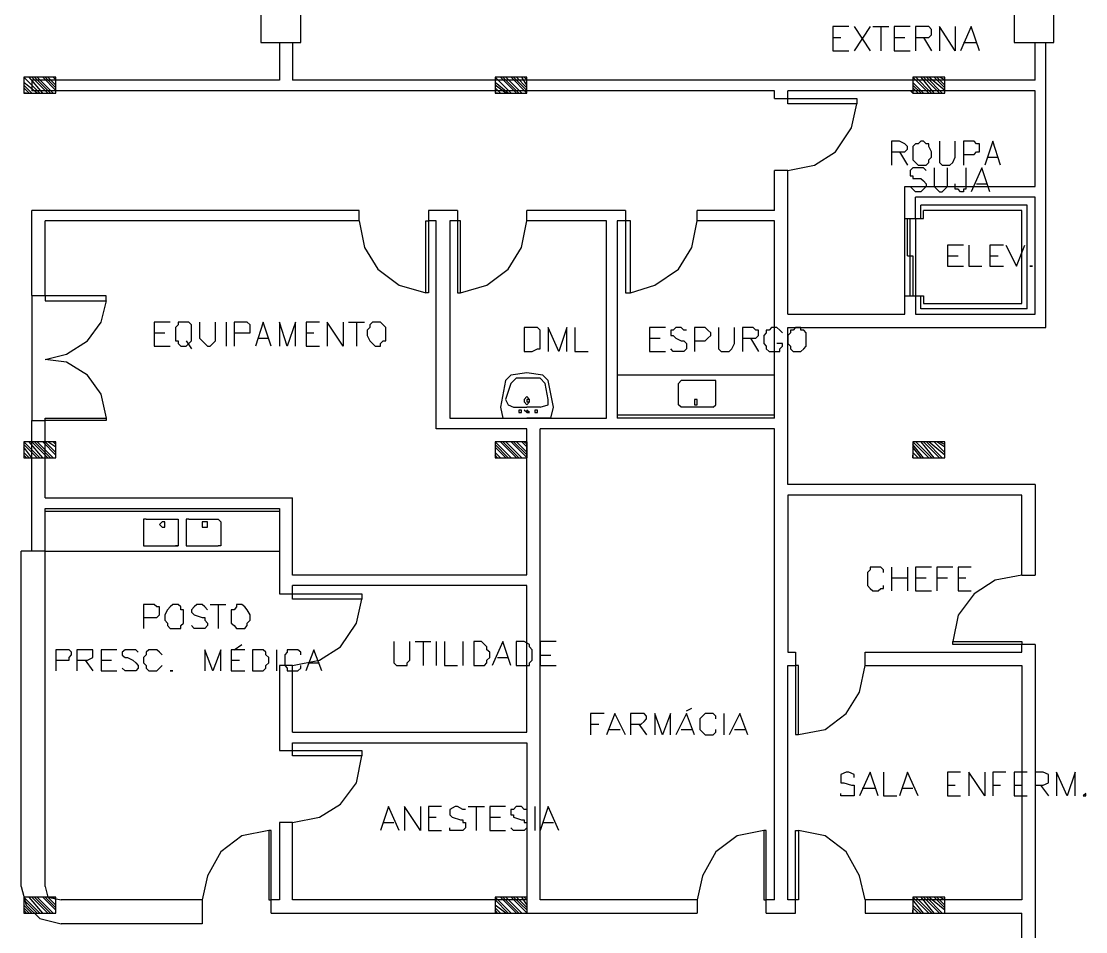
# Model space of a CAD drawing. Header units: millimetres. Extents: x -369 to -70, y -1414 to -1185.
# Drawn here: x -237.52 to -223.99, y -1296.59 to -1285.01 of the extents above; entities that cross this region are included whole.
import ezdxf

# ---------------------------------------------------------------- set-up
doc = ezdxf.new("R2010")
doc.units = ezdxf.units.MM
doc.header["$MEASUREMENT"] = 0
for name, color, linetype in [('10', 10, 'Continuous'), ('12', 12, 'Continuous'), ('2', 2, 'Continuous'), ('4', 4, 'Continuous'), ('50', 50, 'Continuous'), ('6', 6, 'Continuous'), ('8', 8, 'Continuous')]:
    doc.layers.add(name, color=color, linetype=linetype)

msp = doc.modelspace()

# ---------------------------------------------------------------- linework, layer by layer
at = {"layer": '10'}
for points in [[(-234.239, -1285.284), (-234.239, -1285.76)], [(-234.071, -1285.284), (-234.071, -1285.76)], [(-224.632, -1285.76), (-224.632, -1285.284)], [(-224.496, -1288.905), (-224.496, -1285.284)], [(-237.388, -1285.76), (-237.388, -1285.896)], [(-234.239, -1285.76), (-237.388, -1285.76)], [(-224.632, -1285.76), (-234.071, -1285.76)], [(-227.945, -1285.896), (-237.388, -1285.896)], [(-227.945, -1285.996), (-227.945, -1285.896)], [(-224.632, -1285.896), (-227.777, -1285.896)], [(-227.777, -1285.996), (-227.777, -1285.896)], [(-226.286, -1287.111), (-224.632, -1287.111), (-224.632, -1287.111), (-224.632, -1285.896)], [(-227.945, -1285.996), (-227.777, -1285.996)], [(-227.945, -1287.419), (-227.945, -1286.911)], [(-227.777, -1286.911), (-227.945, -1286.911)], [(-227.777, -1288.737), (-227.777, -1286.911)], [(-226.286, -1287.518), (-226.286, -1287.111)], [(-224.632, -1287.247), (-226.154, -1287.247)], [(-226.154, -1287.518), (-226.154, -1287.247)], [(-224.632, -1288.737), (-224.632, -1287.247)], [(-226.086, -1287.518), (-226.086, -1287.351)], [(-224.732, -1287.351), (-226.086, -1287.351)], [(-224.732, -1288.669), (-224.732, -1287.351)], [(-233.224, -1287.419), (-237.388, -1287.419)], [(-237.388, -1288.498), (-237.388, -1287.419)], [(-233.224, -1287.55), (-233.224, -1287.419)], [(-232.345, -1287.419), (-232.345, -1287.55)], [(-232.245, -1287.419), (-232.345, -1287.419)], [(-231.973, -1287.419), (-232.245, -1287.419)], [(-231.973, -1287.419), (-231.973, -1287.55)], [(-231.094, -1287.55), (-231.094, -1287.419)], [(-229.839, -1287.419), (-231.094, -1287.419)], [(-229.839, -1287.419), (-229.839, -1287.55)], [(-228.928, -1287.55), (-228.928, -1287.419)], [(-227.945, -1287.419), (-228.928, -1287.419)], [(-226.286, -1287.518), (-226.154, -1287.518)], [(-226.154, -1287.518), (-226.05, -1287.518)], [(-226.05, -1287.518), (-226.05, -1287.419)], [(-224.8, -1287.419), (-226.05, -1287.419)], [(-224.8, -1288.601), (-224.8, -1287.419)], [(-233.224, -1287.55), (-237.216, -1287.55)], [(-237.216, -1288.502), (-237.216, -1287.55)], [(-232.245, -1287.55), (-232.345, -1287.55)], [(-232.245, -1290.192), (-232.245, -1287.55)], [(-232.073, -1287.55), (-232.073, -1290.056)], [(-231.973, -1287.55), (-232.073, -1287.55)], [(-230.079, -1287.55), (-231.094, -1287.55)], [(-230.079, -1290.056), (-230.079, -1287.55)], [(-229.943, -1287.55), (-229.943, -1290.056)], [(-229.839, -1287.55), (-229.943, -1287.55)], [(-227.945, -1287.55), (-228.928, -1287.55)], [(-227.945, -1290.056), (-227.945, -1287.55)], [(-237.216, -1288.502), (-237.388, -1288.502)], [(-226.286, -1288.737), (-226.286, -1288.502)], [(-226.286, -1288.502), (-226.154, -1288.502), (-226.05, -1288.502), (-226.05, -1288.502), (-226.05, -1288.601), (-226.05, -1288.601), (-224.8, -1288.601)], [(-226.154, -1288.502), (-226.154, -1288.737), (-226.154, -1288.737), (-224.632, -1288.737)], [(-224.732, -1288.669), (-226.086, -1288.669), (-226.086, -1288.669), (-226.086, -1288.502)], [(-227.777, -1288.737), (-226.286, -1288.737)], [(-227.777, -1290.903), (-227.777, -1288.905)], [(-227.777, -1288.905), (-224.496, -1288.905)], [(-237.388, -1291.747), (-237.388, -1290.088)], [(-237.388, -1290.088), (-237.216, -1290.088)], [(-237.216, -1291.071), (-237.216, -1290.088)], [(-232.073, -1290.056), (-230.079, -1290.056)], [(-227.945, -1290.056), (-229.943, -1290.056)], [(-231.094, -1292.05), (-231.094, -1290.192), (-231.094, -1290.192), (-232.245, -1290.192)], [(-227.945, -1296.179), (-227.945, -1290.192), (-227.945, -1290.192), (-230.922, -1290.192)], [(-230.922, -1296.179), (-230.922, -1290.192)], [(-224.632, -1290.903), (-227.777, -1290.903)], [(-224.632, -1290.903), (-224.632, -1292.054)], [(-224.8, -1291.035), (-227.777, -1291.035)], [(-227.777, -1291.035), (-227.777, -1293.033)], [(-224.8, -1292.054), (-224.8, -1291.035)], [(-237.216, -1291.071), (-234.071, -1291.071)], [(-231.094, -1292.054), (-234.071, -1292.054), (-234.071, -1292.054), (-234.071, -1291.071)], [(-237.216, -1291.747), (-237.216, -1291.207)], [(-237.216, -1291.207), (-234.239, -1291.207), (-234.239, -1291.207), (-234.239, -1292.29)], [(-224.8, -1292.054), (-224.632, -1292.054)], [(-234.071, -1292.29), (-234.071, -1292.186)], [(-231.094, -1294.049), (-231.094, -1292.186), (-234.071, -1292.186)], [(-234.239, -1292.29), (-234.071, -1292.29)], [(-224.632, -1292.934), (-224.8, -1292.934)], [(-224.8, -1293.033), (-224.8, -1292.934)], [(-224.632, -1292.934), (-224.632, -1296.35)], [(-227.777, -1293.033), (-227.677, -1293.033)], [(-227.677, -1293.033), (-227.677, -1293.201)], [(-226.794, -1293.033), (-224.8, -1293.033)], [(-226.794, -1293.201), (-226.794, -1293.033)], [(-234.071, -1293.201), (-234.239, -1293.201)], [(-234.239, -1293.201), (-234.239, -1294.284)], [(-234.071, -1294.049), (-234.071, -1293.201)], [(-227.777, -1296.179), (-227.777, -1293.201), (-227.777, -1293.201), (-227.677, -1293.201)], [(-226.794, -1293.201), (-224.8, -1293.201)], [(-224.8, -1293.201), (-224.8, -1296.179)], [(-234.071, -1294.049), (-231.094, -1294.049)], [(-234.239, -1294.284), (-234.071, -1294.284)], [(-234.071, -1294.284), (-234.071, -1294.184)], [(-234.071, -1294.184), (-231.094, -1294.184)], [(-231.094, -1294.184), (-231.094, -1296.179), (-231.094, -1296.179), (-234.071, -1296.179), (-234.071, -1296.179), (-234.071, -1295.199)], [(-234.071, -1295.199), (-234.239, -1295.199)], [(-234.239, -1295.199), (-234.239, -1296.179)], [(-234.343, -1296.35), (-234.343, -1296.179)], [(-234.239, -1296.179), (-234.343, -1296.179)], [(-228.928, -1296.179), (-230.922, -1296.179)], [(-228.928, -1296.179), (-228.928, -1296.35)], [(-228.049, -1296.35), (-228.049, -1296.179)], [(-227.945, -1296.179), (-228.049, -1296.179)], [(-227.677, -1296.179), (-227.777, -1296.179)], [(-227.677, -1296.35), (-227.677, -1296.179)], [(-224.8, -1296.179), (-226.794, -1296.179)], [(-226.794, -1296.179), (-226.794, -1296.35)], [(-234.343, -1296.35), (-228.928, -1296.35)], [(-228.049, -1296.35), (-227.677, -1296.35)], [(-226.794, -1296.35), (-224.8, -1296.35)], [(-224.632, -1296.35), (-224.632, -1297.062), (-224.632, -1297.062), (-224.8, -1297.062), (-224.8, -1296.35)]]:
    msp.add_lwpolyline(points, dxfattribs=at)
at = {"layer": '12'}
for points in [[(-237.284, -1285.928), (-237.488, -1285.724)], [(-237.08, -1285.928), (-237.08, -1285.724), (-237.488, -1285.724), (-237.488, -1285.928), (-237.08, -1285.928)], [(-237.248, -1285.928), (-237.42, -1285.724)], [(-237.184, -1285.928), (-237.384, -1285.724)], [(-237.148, -1285.928), (-237.352, -1285.724)], [(-237.116, -1285.928), (-237.316, -1285.724)], [(-237.08, -1285.892), (-237.248, -1285.724)], [(-237.08, -1285.86), (-237.216, -1285.724)], [(-237.08, -1285.824), (-237.184, -1285.724)], [(-237.08, -1285.756), (-237.116, -1285.724)], [(-231.294, -1285.928), (-231.497, -1285.724)], [(-231.094, -1285.928), (-231.094, -1285.724), (-231.497, -1285.724), (-231.497, -1285.928), (-231.094, -1285.928)], [(-231.226, -1285.928), (-231.43, -1285.724)], [(-231.194, -1285.928), (-231.398, -1285.724)], [(-231.158, -1285.928), (-231.362, -1285.724)], [(-231.094, -1285.928), (-231.294, -1285.724)], [(-231.094, -1285.892), (-231.262, -1285.724)], [(-231.094, -1285.86), (-231.226, -1285.724)], [(-231.094, -1285.824), (-231.158, -1285.724)], [(-231.094, -1285.756), (-231.126, -1285.724)], [(-225.982, -1285.928), (-226.186, -1285.724)], [(-225.779, -1285.928), (-225.779, -1285.724), (-226.186, -1285.724), (-226.186, -1285.928), (-225.779, -1285.928)], [(-225.95, -1285.928), (-226.15, -1285.724)], [(-225.915, -1285.928), (-226.082, -1285.724)], [(-225.847, -1285.928), (-226.05, -1285.724)], [(-225.815, -1285.928), (-226.014, -1285.724)], [(-225.779, -1285.892), (-225.982, -1285.724)], [(-225.779, -1285.86), (-225.915, -1285.724)], [(-225.779, -1285.824), (-225.883, -1285.724)], [(-225.779, -1285.756), (-225.847, -1285.724)], [(-237.316, -1285.928), (-237.488, -1285.792)], [(-237.384, -1285.928), (-237.488, -1285.824)], [(-237.42, -1285.928), (-237.488, -1285.86)], [(-231.33, -1285.928), (-231.497, -1285.792)], [(-231.362, -1285.928), (-231.497, -1285.824)], [(-231.43, -1285.928), (-231.497, -1285.86)], [(-226.186, -1285.928), (-226.218, -1285.892)], [(-226.05, -1285.928), (-226.186, -1285.792)], [(-226.082, -1285.928), (-226.186, -1285.824)], [(-226.118, -1285.928), (-226.186, -1285.86)], [(-237.452, -1285.928), (-237.488, -1285.928)], [(-231.465, -1285.928), (-231.497, -1285.928)], [(-237.284, -1290.564), (-237.488, -1290.36)], [(-237.08, -1290.564), (-237.08, -1290.36), (-237.488, -1290.36), (-237.488, -1290.564), (-237.08, -1290.564)], [(-237.248, -1290.564), (-237.42, -1290.36)], [(-237.184, -1290.564), (-237.384, -1290.36)], [(-237.148, -1290.564), (-237.352, -1290.36)], [(-237.116, -1290.564), (-237.316, -1290.36)], [(-237.08, -1290.528), (-237.248, -1290.36)], [(-237.08, -1290.496), (-237.216, -1290.36)], [(-237.08, -1290.428), (-237.184, -1290.36)], [(-237.08, -1290.392), (-237.116, -1290.36)], [(-231.294, -1290.564), (-231.497, -1290.36)], [(-231.09, -1290.564), (-231.09, -1290.36), (-231.497, -1290.36), (-231.497, -1290.564), (-231.09, -1290.564)], [(-231.226, -1290.564), (-231.43, -1290.36)], [(-231.194, -1290.564), (-231.398, -1290.36)], [(-231.158, -1290.564), (-231.362, -1290.36)], [(-231.09, -1290.564), (-231.294, -1290.36)], [(-231.09, -1290.528), (-231.262, -1290.36)], [(-231.09, -1290.496), (-231.226, -1290.36)], [(-231.09, -1290.428), (-231.158, -1290.36)], [(-231.09, -1290.392), (-231.126, -1290.36)], [(-225.982, -1290.564), (-226.186, -1290.36)], [(-225.779, -1290.564), (-225.779, -1290.36), (-226.186, -1290.36), (-226.186, -1290.564), (-225.779, -1290.564)], [(-225.946, -1290.564), (-226.15, -1290.36)], [(-225.915, -1290.564), (-226.082, -1290.36)], [(-225.847, -1290.564), (-226.05, -1290.36)], [(-225.815, -1290.564), (-226.014, -1290.36)], [(-225.779, -1290.528), (-225.982, -1290.36)], [(-225.779, -1290.496), (-225.915, -1290.36)], [(-225.779, -1290.428), (-225.883, -1290.36)], [(-225.779, -1290.392), (-225.847, -1290.36)], [(-237.316, -1290.564), (-237.488, -1290.392)], [(-237.384, -1290.564), (-237.488, -1290.428)], [(-237.42, -1290.564), (-237.488, -1290.496)], [(-231.33, -1290.564), (-231.497, -1290.392)], [(-231.362, -1290.564), (-231.497, -1290.428)], [(-231.43, -1290.564), (-231.497, -1290.496)], [(-226.05, -1290.564), (-226.186, -1290.392)], [(-226.082, -1290.564), (-226.186, -1290.428)], [(-226.118, -1290.564), (-226.186, -1290.496)], [(-237.452, -1290.564), (-237.488, -1290.528)], [(-231.465, -1290.564), (-231.497, -1290.528)], [(-226.186, -1290.564), (-226.186, -1290.528)], [(-237.284, -1296.35), (-237.488, -1296.147)], [(-237.08, -1296.35), (-237.08, -1296.147), (-237.488, -1296.147), (-237.488, -1296.35), (-237.08, -1296.35)], [(-237.316, -1296.35), (-237.488, -1296.179)], [(-237.248, -1296.35), (-237.42, -1296.147)], [(-237.184, -1296.35), (-237.384, -1296.147)], [(-237.148, -1296.35), (-237.352, -1296.147)], [(-237.116, -1296.35), (-237.316, -1296.147)], [(-237.08, -1296.314), (-237.248, -1296.147)], [(-237.08, -1296.282), (-237.216, -1296.147)], [(-237.08, -1296.247), (-237.184, -1296.147)], [(-237.08, -1296.179), (-237.116, -1296.147)], [(-231.294, -1296.35), (-231.497, -1296.147)], [(-231.09, -1296.35), (-231.09, -1296.147), (-231.497, -1296.147), (-231.497, -1296.35), (-231.09, -1296.35)], [(-231.33, -1296.35), (-231.497, -1296.179)], [(-231.226, -1296.35), (-231.43, -1296.147)], [(-231.194, -1296.35), (-231.398, -1296.147)], [(-231.158, -1296.35), (-231.362, -1296.147)], [(-231.09, -1296.35), (-231.294, -1296.147)], [(-231.09, -1296.314), (-231.262, -1296.147)], [(-231.09, -1296.282), (-231.226, -1296.147)], [(-231.09, -1296.247), (-231.158, -1296.147)], [(-231.09, -1296.179), (-231.126, -1296.147)], [(-225.982, -1296.35), (-226.186, -1296.147)], [(-225.779, -1296.35), (-225.779, -1296.147), (-226.186, -1296.147), (-226.186, -1296.35), (-225.779, -1296.35)], [(-226.05, -1296.35), (-226.186, -1296.179)], [(-225.946, -1296.35), (-226.15, -1296.147)], [(-225.915, -1296.35), (-226.082, -1296.147)], [(-225.847, -1296.35), (-226.05, -1296.147)], [(-225.815, -1296.35), (-226.014, -1296.147)], [(-225.779, -1296.314), (-225.982, -1296.147)], [(-225.779, -1296.282), (-225.915, -1296.147)], [(-225.779, -1296.247), (-225.883, -1296.147)], [(-225.779, -1296.179), (-225.847, -1296.147)], [(-237.384, -1296.35), (-237.488, -1296.247)], [(-237.42, -1296.35), (-237.488, -1296.282)], [(-237.452, -1296.35), (-237.488, -1296.314)], [(-231.362, -1296.35), (-231.497, -1296.247)], [(-231.43, -1296.35), (-231.497, -1296.282)], [(-231.465, -1296.35), (-231.497, -1296.314)], [(-226.082, -1296.35), (-226.186, -1296.247)], [(-226.118, -1296.35), (-226.186, -1296.282)], [(-226.186, -1296.35), (-226.186, -1296.314)]]:
    msp.add_lwpolyline(points, dxfattribs=at)
at = {"layer": '2'}
for points in [[(-227.777, -1286.911), (-227.437, -1286.843), (-227.169, -1286.671), (-226.966, -1286.367), (-226.898, -1286.064)], [(-233.224, -1287.55), (-233.156, -1287.89), (-232.988, -1288.162), (-232.716, -1288.366), (-232.377, -1288.466)], [(-231.937, -1288.466), (-231.601, -1288.366), (-231.33, -1288.162), (-231.162, -1287.89), (-231.094, -1287.55)], [(-229.775, -1288.466), (-229.467, -1288.366), (-229.164, -1288.162), (-228.996, -1287.89), (-228.928, -1287.55)], [(-237.388, -1288.498), (-237.388, -1290.088)], [(-236.437, -1290.056), (-236.505, -1289.752), (-236.677, -1289.513), (-236.944, -1289.345), (-237.216, -1289.313), (-237.216, -1289.313), (-236.944, -1289.245), (-236.677, -1289.073), (-236.505, -1288.837), (-236.437, -1288.565)], [(-224.8, -1292.054), (-225.139, -1292.118), (-225.407, -1292.29), (-225.611, -1292.562), (-225.679, -1292.898)], [(-234.071, -1293.201), (-233.731, -1293.133), (-233.46, -1292.965), (-233.26, -1292.662), (-233.192, -1292.358)], [(-227.641, -1294.08), (-227.301, -1294.017), (-227.034, -1293.813), (-226.862, -1293.541), (-226.794, -1293.201)], [(-234.071, -1295.199), (-233.731, -1295.132), (-233.46, -1294.964), (-233.26, -1294.692), (-233.192, -1294.352)], [(-234.375, -1295.299), (-234.715, -1295.367), (-234.982, -1295.571), (-235.154, -1295.875), (-235.222, -1296.179)], [(-228.081, -1295.299), (-228.42, -1295.367), (-228.692, -1295.571), (-228.86, -1295.875), (-228.928, -1296.179)], [(-226.794, -1296.179), (-226.862, -1295.875), (-227.034, -1295.571), (-227.301, -1295.367), (-227.641, -1295.299)]]:
    msp.add_lwpolyline(points, dxfattribs=at)
at = {"layer": '4'}
for points in [[(-230.822, -1289.581), (-230.89, -1289.513), (-230.89, -1289.513), (-231.094, -1289.481), (-231.298, -1289.513), (-231.298, -1289.513), (-231.366, -1289.581)], [(-231.094, -1289.549), (-231.23, -1289.549), (-231.23, -1289.549), (-231.298, -1289.617), (-231.366, -1289.82)], [(-230.822, -1289.82), (-230.858, -1289.617), (-230.858, -1289.617), (-230.922, -1289.549), (-231.094, -1289.549)], [(-227.945, -1289.513), (-229.943, -1289.513)], [(-231.366, -1289.581), (-231.43, -1289.92)], [(-230.754, -1289.92), (-230.822, -1289.581)], [(-229.132, -1289.92), (-229.164, -1289.888), (-229.164, -1289.888), (-229.164, -1289.617), (-229.164, -1289.617), (-229.132, -1289.581), (-229.132, -1289.581)], [(-228.724, -1289.581), (-229.132, -1289.581)], [(-228.692, -1289.581), (-228.724, -1289.581)], [(-228.692, -1289.888), (-228.692, -1289.581)], [(-231.366, -1289.82), (-231.33, -1289.888), (-231.262, -1289.92)], [(-231.058, -1289.82), (-231.058, -1289.82), (-231.094, -1289.784), (-231.126, -1289.82), (-231.126, -1289.852), (-231.094, -1289.888), (-231.058, -1289.852), (-231.058, -1289.82), (-231.094, -1289.82), (-231.094, -1289.852), (-231.058, -1289.852), (-231.058, -1289.82)], [(-230.922, -1289.92), (-230.822, -1289.888), (-230.822, -1289.82)], [(-228.928, -1289.852), (-228.928, -1289.82), (-228.96, -1289.82), (-228.96, -1289.852), (-228.96, -1289.888), (-228.928, -1289.888), (-228.928, -1289.852)], [(-231.43, -1289.92), (-231.398, -1290.056), (-231.094, -1290.056)], [(-231.262, -1289.92), (-231.094, -1289.92)], [(-231.162, -1289.956), (-231.162, -1289.956), (-231.194, -1289.956), (-231.194, -1289.988), (-231.162, -1289.988), (-231.162, -1289.956)], [(-231.094, -1289.988), (-231.126, -1289.956)], [(-230.922, -1289.92), (-231.094, -1289.92)], [(-231.058, -1289.988), (-231.058, -1289.988), (-231.094, -1289.956), (-231.094, -1289.988), (-231.058, -1289.988)], [(-230.958, -1289.956), (-230.958, -1289.956), (-230.99, -1289.956), (-230.99, -1289.988), (-230.958, -1289.988), (-230.958, -1289.956)], [(-230.79, -1290.056), (-230.754, -1289.92)], [(-228.724, -1289.92), (-229.132, -1289.92)], [(-228.724, -1289.92), (-228.724, -1289.92), (-228.692, -1289.888)], [(-231.094, -1289.988), (-231.058, -1289.988)], [(-230.79, -1290.056), (-231.094, -1290.056)], [(-227.945, -1290.02), (-229.943, -1290.02)], [(-237.216, -1291.239), (-234.239, -1291.239)], [(-235.965, -1291.343), (-235.965, -1291.647)], [(-235.933, -1291.343), (-235.965, -1291.343)], [(-235.933, -1291.343), (-235.526, -1291.343)], [(-235.694, -1291.411), (-235.694, -1291.375), (-235.73, -1291.375), (-235.762, -1291.411), (-235.73, -1291.443), (-235.694, -1291.443), (-235.694, -1291.411)], [(-235.526, -1291.343), (-235.526, -1291.375), (-235.526, -1291.375), (-235.526, -1291.647), (-235.526, -1291.647), (-235.526, -1291.679), (-235.558, -1291.679)], [(-235.426, -1291.343), (-235.426, -1291.647)], [(-235.39, -1291.343), (-235.426, -1291.343)], [(-235.39, -1291.343), (-235.018, -1291.343)], [(-235.154, -1291.411), (-235.154, -1291.375), (-235.186, -1291.375), (-235.222, -1291.375), (-235.222, -1291.411), (-235.222, -1291.443), (-235.186, -1291.443), (-235.154, -1291.443), (-235.154, -1291.411)], [(-235.018, -1291.343), (-234.982, -1291.375), (-234.982, -1291.375), (-234.982, -1291.647), (-234.982, -1291.647), (-234.982, -1291.679), (-235.018, -1291.679)], [(-235.965, -1291.647), (-235.965, -1291.679), (-235.933, -1291.679)], [(-235.933, -1291.679), (-235.526, -1291.679)], [(-235.426, -1291.647), (-235.426, -1291.679), (-235.39, -1291.679)], [(-235.39, -1291.679), (-235.018, -1291.679)], [(-237.216, -1291.747), (-234.239, -1291.747)]]:
    msp.add_lwpolyline(points, dxfattribs=at)
at = {"layer": '50'}
for points in [[(-226.998, -1285.081), (-227.201, -1285.081), (-227.201, -1285.081), (-227.201, -1285.388)], [(-226.93, -1285.081), (-226.73, -1285.388)], [(-226.73, -1285.081), (-226.93, -1285.388)], [(-226.694, -1285.081), (-226.49, -1285.081)], [(-226.594, -1285.081), (-226.594, -1285.388)], [(-226.222, -1285.081), (-226.422, -1285.081), (-226.422, -1285.081), (-226.422, -1285.388)], [(-226.154, -1285.217), (-226.018, -1285.217), (-225.982, -1285.217), (-225.95, -1285.185), (-225.95, -1285.149), (-225.95, -1285.117), (-225.982, -1285.081), (-226.018, -1285.081), (-226.154, -1285.081), (-226.154, -1285.081), (-226.154, -1285.388)], [(-225.647, -1285.081), (-225.647, -1285.388), (-225.647, -1285.388), (-225.847, -1285.081), (-225.847, -1285.081), (-225.847, -1285.388)], [(-225.339, -1285.388), (-225.443, -1285.081), (-225.443, -1285.081), (-225.579, -1285.388)], [(-227.201, -1285.217), (-227.101, -1285.217)], [(-226.422, -1285.217), (-226.286, -1285.217)], [(-226.05, -1285.217), (-225.95, -1285.388)], [(-225.543, -1285.284), (-225.375, -1285.284)], [(-227.201, -1285.388), (-226.998, -1285.388)], [(-226.422, -1285.388), (-226.222, -1285.388)], [(-226.458, -1286.671), (-226.354, -1286.671), (-226.286, -1286.671), (-226.254, -1286.639), (-226.254, -1286.603), (-226.286, -1286.571), (-226.354, -1286.535), (-226.458, -1286.535), (-226.458, -1286.535), (-226.458, -1286.843)], [(-226.086, -1286.535), (-226.118, -1286.571), (-226.154, -1286.571), (-226.186, -1286.603), (-226.186, -1286.671), (-226.186, -1286.739), (-226.186, -1286.775), (-226.154, -1286.807), (-226.118, -1286.843), (-226.086, -1286.843), (-226.05, -1286.843), (-226.018, -1286.843), (-225.982, -1286.807), (-225.982, -1286.775), (-225.95, -1286.739), (-225.95, -1286.671), (-225.982, -1286.603), (-225.982, -1286.571), (-226.018, -1286.571), (-226.05, -1286.535), (-226.086, -1286.535)], [(-225.847, -1286.535), (-225.847, -1286.739), (-225.847, -1286.807), (-225.815, -1286.843), (-225.779, -1286.843), (-225.747, -1286.843), (-225.715, -1286.843), (-225.679, -1286.807), (-225.647, -1286.739), (-225.647, -1286.535)], [(-225.543, -1286.707), (-225.407, -1286.707), (-225.375, -1286.671), (-225.339, -1286.671), (-225.339, -1286.639), (-225.339, -1286.603), (-225.339, -1286.571), (-225.375, -1286.571), (-225.407, -1286.535), (-225.543, -1286.535), (-225.543, -1286.535), (-225.543, -1286.843)], [(-225.071, -1286.843), (-225.171, -1286.535), (-225.171, -1286.535), (-225.271, -1286.843)], [(-226.354, -1286.671), (-226.254, -1286.843)], [(-225.239, -1286.739), (-225.103, -1286.739)], [(-226.018, -1286.911), (-226.05, -1286.875), (-226.086, -1286.875), (-226.154, -1286.875), (-226.186, -1286.875), (-226.222, -1286.911), (-226.222, -1286.943), (-226.222, -1286.979), (-226.186, -1286.979), (-226.186, -1287.011), (-226.086, -1287.011), (-226.05, -1287.043), (-226.018, -1287.079), (-226.018, -1287.111), (-226.05, -1287.147), (-226.086, -1287.179), (-226.154, -1287.179), (-226.186, -1287.147), (-226.222, -1287.111)], [(-225.915, -1286.875), (-225.915, -1287.079), (-225.915, -1287.111), (-225.883, -1287.147), (-225.847, -1287.179), (-225.815, -1287.179), (-225.779, -1287.147), (-225.747, -1287.111), (-225.747, -1287.079), (-225.747, -1286.875)], [(-225.511, -1286.875), (-225.511, -1287.079), (-225.511, -1287.147), (-225.543, -1287.147), (-225.543, -1287.179), (-225.579, -1287.179), (-225.611, -1287.147), (-225.647, -1287.147), (-225.647, -1287.079)], [(-225.207, -1287.179), (-225.307, -1286.875), (-225.307, -1286.875), (-225.443, -1287.179)], [(-225.375, -1287.079), (-225.239, -1287.079)], [(-225.543, -1287.858), (-225.747, -1287.858), (-225.747, -1287.858), (-225.747, -1288.126)], [(-225.475, -1287.858), (-225.475, -1288.126), (-225.307, -1288.126)], [(-225.035, -1287.858), (-225.207, -1287.858), (-225.207, -1287.858), (-225.207, -1288.126)], [(-225.003, -1287.858), (-224.867, -1288.126), (-224.867, -1288.126), (-224.764, -1287.858)], [(-225.747, -1287.994), (-225.611, -1287.994)], [(-225.207, -1287.994), (-225.103, -1287.994)], [(-225.747, -1288.126), (-225.543, -1288.126)], [(-225.207, -1288.126), (-225.035, -1288.126)], [(-224.664, -1288.126), (-224.7, -1288.126), (-224.664, -1288.126)], [(-235.626, -1288.837), (-235.83, -1288.837), (-235.83, -1288.837), (-235.83, -1289.141)], [(-235.49, -1288.837), (-235.526, -1288.837), (-235.526, -1288.873), (-235.558, -1288.905), (-235.558, -1288.941), (-235.558, -1289.005), (-235.558, -1289.073), (-235.526, -1289.073), (-235.526, -1289.109), (-235.49, -1289.141), (-235.422, -1289.141), (-235.39, -1289.109), (-235.358, -1289.073), (-235.358, -1289.005), (-235.358, -1288.941), (-235.358, -1288.905), (-235.358, -1288.873), (-235.39, -1288.837), (-235.422, -1288.837), (-235.49, -1288.837)], [(-235.254, -1288.837), (-235.254, -1289.041), (-235.222, -1289.073), (-235.186, -1289.109), (-235.154, -1289.141), (-235.118, -1289.141), (-235.086, -1289.109), (-235.05, -1289.073), (-235.05, -1289.041), (-235.05, -1288.837)], [(-234.914, -1288.837), (-234.914, -1289.141)], [(-234.814, -1288.973), (-234.679, -1288.973), (-234.647, -1288.973), (-234.611, -1288.973), (-234.611, -1288.941), (-234.611, -1288.905), (-234.611, -1288.873), (-234.647, -1288.837), (-234.679, -1288.837), (-234.814, -1288.837), (-234.814, -1288.837), (-234.814, -1289.141)], [(-234.343, -1289.141), (-234.443, -1288.837), (-234.443, -1288.837), (-234.543, -1289.141)], [(-234.035, -1289.141), (-234.035, -1288.837), (-234.035, -1288.837), (-234.139, -1289.141), (-234.139, -1289.141), (-234.239, -1288.837), (-234.239, -1288.837), (-234.239, -1289.141)], [(-233.731, -1288.837), (-233.899, -1288.837), (-233.899, -1288.837), (-233.899, -1289.141)], [(-233.428, -1288.837), (-233.428, -1289.141), (-233.428, -1289.141), (-233.632, -1288.837), (-233.632, -1288.837), (-233.632, -1289.141)], [(-233.36, -1288.837), (-233.156, -1288.837)], [(-233.26, -1288.837), (-233.26, -1289.141)], [(-233.02, -1288.837), (-233.056, -1288.837), (-233.088, -1288.873), (-233.088, -1288.905), (-233.124, -1288.941), (-233.124, -1289.005), (-233.088, -1289.073), (-233.056, -1289.109), (-233.02, -1289.141), (-232.952, -1289.141), (-232.952, -1289.109), (-232.92, -1289.073), (-232.884, -1289.073), (-232.884, -1289.005), (-232.884, -1288.941), (-232.884, -1288.905), (-232.92, -1288.873), (-232.952, -1288.837), (-233.02, -1288.837)], [(-235.83, -1288.973), (-235.694, -1288.973)], [(-233.899, -1288.973), (-233.799, -1288.973)], [(-231.126, -1288.905), (-231.126, -1289.209), (-231.126, -1289.209), (-231.026, -1289.209), (-230.958, -1289.177), (-230.922, -1289.177), (-230.922, -1289.141), (-230.922, -1289.073), (-230.922, -1289.005), (-230.922, -1288.973), (-230.922, -1288.941), (-230.958, -1288.905), (-231.026, -1288.905), (-231.126, -1288.905)], [(-230.586, -1289.209), (-230.586, -1288.905), (-230.586, -1288.905), (-230.686, -1289.209), (-230.686, -1289.209), (-230.822, -1288.905), (-230.822, -1288.905), (-230.822, -1289.209)], [(-230.482, -1288.905), (-230.482, -1289.209), (-230.315, -1289.209)], [(-229.331, -1288.905), (-229.535, -1288.905), (-229.535, -1288.905), (-229.535, -1289.209)], [(-229.064, -1288.941), (-229.096, -1288.941), (-229.132, -1288.905), (-229.2, -1288.905), (-229.232, -1288.941), (-229.263, -1288.941), (-229.263, -1288.973), (-229.263, -1289.005), (-229.232, -1289.005), (-229.2, -1289.041), (-229.132, -1289.073), (-229.096, -1289.073), (-229.064, -1289.109), (-229.064, -1289.177), (-229.096, -1289.209), (-229.132, -1289.209), (-229.2, -1289.209), (-229.232, -1289.209), (-229.263, -1289.177)], [(-228.96, -1289.073), (-228.824, -1289.073), (-228.792, -1289.041), (-228.756, -1289.005), (-228.756, -1288.973), (-228.792, -1288.941), (-228.824, -1288.905), (-228.96, -1288.905), (-228.96, -1288.905), (-228.96, -1289.209)], [(-228.656, -1288.905), (-228.656, -1289.109), (-228.656, -1289.177), (-228.624, -1289.209), (-228.588, -1289.209), (-228.556, -1289.209), (-228.52, -1289.209), (-228.488, -1289.177), (-228.452, -1289.109), (-228.452, -1288.905)], [(-228.352, -1289.041), (-228.216, -1289.041), (-228.184, -1289.041), (-228.148, -1289.005), (-228.148, -1288.973), (-228.148, -1288.941), (-228.184, -1288.941), (-228.216, -1288.905), (-228.352, -1288.905), (-228.352, -1288.905), (-228.352, -1289.209)], [(-227.845, -1288.973), (-227.877, -1288.941), (-227.913, -1288.905), (-227.981, -1288.905), (-228.013, -1288.941), (-228.049, -1288.941), (-228.049, -1288.973), (-228.081, -1289.005), (-228.081, -1289.109), (-228.049, -1289.141), (-228.049, -1289.177), (-228.013, -1289.209), (-227.981, -1289.209), (-227.913, -1289.209), (-227.877, -1289.209), (-227.877, -1289.177), (-227.845, -1289.141), (-227.845, -1289.109), (-227.845, -1289.109), (-227.913, -1289.109)], [(-227.677, -1288.905), (-227.709, -1288.941), (-227.741, -1288.941), (-227.741, -1288.973), (-227.777, -1289.005), (-227.777, -1289.109), (-227.741, -1289.141), (-227.741, -1289.177), (-227.709, -1289.209), (-227.677, -1289.209), (-227.609, -1289.209), (-227.573, -1289.177), (-227.541, -1289.141), (-227.541, -1289.109), (-227.541, -1289.005), (-227.541, -1288.973), (-227.573, -1288.941), (-227.609, -1288.941), (-227.609, -1288.905), (-227.677, -1288.905)], [(-235.83, -1289.141), (-235.626, -1289.141)], [(-235.422, -1289.073), (-235.358, -1289.177)], [(-234.511, -1289.041), (-234.375, -1289.041)], [(-233.899, -1289.141), (-233.731, -1289.141)], [(-229.535, -1289.041), (-229.399, -1289.041)], [(-228.248, -1289.041), (-228.148, -1289.209)], [(-229.535, -1289.209), (-229.331, -1289.209)], [(-226.558, -1292.018), (-226.558, -1291.986), (-226.594, -1291.95), (-226.626, -1291.95), (-226.694, -1291.95), (-226.73, -1291.95), (-226.73, -1291.986), (-226.762, -1292.018), (-226.762, -1292.05), (-226.762, -1292.118), (-226.762, -1292.186), (-226.73, -1292.222), (-226.694, -1292.254), (-226.626, -1292.254), (-226.594, -1292.222), (-226.558, -1292.222), (-226.558, -1292.186)], [(-226.458, -1291.95), (-226.458, -1292.254)], [(-226.254, -1291.95), (-226.254, -1292.254)], [(-225.95, -1291.95), (-226.154, -1291.95), (-226.154, -1291.95), (-226.154, -1292.254)], [(-225.679, -1291.95), (-225.883, -1291.95), (-225.883, -1291.95), (-225.883, -1292.254)], [(-225.443, -1291.95), (-225.611, -1291.95), (-225.611, -1291.95), (-225.611, -1292.254)], [(-226.458, -1292.086), (-226.254, -1292.086)], [(-226.154, -1292.086), (-226.018, -1292.086)], [(-225.883, -1292.086), (-225.747, -1292.086)], [(-225.611, -1292.086), (-225.511, -1292.086)], [(-226.154, -1292.254), (-225.95, -1292.254)], [(-225.611, -1292.254), (-225.443, -1292.254)], [(-235.965, -1292.594), (-235.83, -1292.594), (-235.798, -1292.594), (-235.762, -1292.558), (-235.762, -1292.526), (-235.762, -1292.494), (-235.762, -1292.458), (-235.798, -1292.458), (-235.83, -1292.426), (-235.965, -1292.426), (-235.965, -1292.426), (-235.965, -1292.73)], [(-235.594, -1292.426), (-235.626, -1292.458), (-235.662, -1292.494), (-235.694, -1292.558), (-235.694, -1292.626), (-235.662, -1292.662), (-235.662, -1292.694), (-235.626, -1292.73), (-235.594, -1292.73), (-235.526, -1292.73), (-235.49, -1292.73), (-235.49, -1292.694), (-235.458, -1292.662), (-235.458, -1292.626), (-235.458, -1292.558), (-235.458, -1292.494), (-235.49, -1292.494), (-235.49, -1292.458), (-235.526, -1292.426), (-235.594, -1292.426)], [(-235.154, -1292.494), (-235.186, -1292.458), (-235.222, -1292.426), (-235.29, -1292.426), (-235.322, -1292.458), (-235.358, -1292.494), (-235.358, -1292.526), (-235.322, -1292.558), (-235.222, -1292.594), (-235.186, -1292.594), (-235.186, -1292.626), (-235.154, -1292.662), (-235.154, -1292.694), (-235.186, -1292.73), (-235.222, -1292.73), (-235.29, -1292.73), (-235.322, -1292.73), (-235.358, -1292.694)], [(-235.118, -1292.426), (-234.918, -1292.426)], [(-235.018, -1292.426), (-235.018, -1292.73)], [(-234.782, -1292.426), (-234.782, -1292.458), (-234.814, -1292.494), (-234.85, -1292.494), (-234.85, -1292.558), (-234.85, -1292.626), (-234.85, -1292.662), (-234.814, -1292.694), (-234.782, -1292.73), (-234.715, -1292.73), (-234.679, -1292.73), (-234.647, -1292.694), (-234.647, -1292.662), (-234.611, -1292.626), (-234.611, -1292.558), (-234.647, -1292.494), (-234.679, -1292.458), (-234.715, -1292.426), (-234.782, -1292.426)], [(-234.814, -1293.001), (-234.715, -1292.934)], [(-232.784, -1292.898), (-232.784, -1293.133), (-232.784, -1293.169), (-232.752, -1293.201), (-232.716, -1293.201), (-232.684, -1293.201), (-232.616, -1293.201), (-232.616, -1293.169), (-232.58, -1293.133), (-232.58, -1292.898)], [(-232.513, -1292.898), (-232.313, -1292.898)], [(-232.413, -1292.898), (-232.413, -1293.201)], [(-232.245, -1292.898), (-232.245, -1293.201)], [(-232.141, -1292.898), (-232.141, -1293.201), (-231.973, -1293.201)], [(-231.905, -1292.898), (-231.905, -1293.201)], [(-231.769, -1292.898), (-231.769, -1293.201), (-231.769, -1293.201), (-231.669, -1293.201), (-231.633, -1293.201), (-231.601, -1293.169), (-231.601, -1293.133), (-231.565, -1293.101), (-231.565, -1293.033), (-231.601, -1293.001), (-231.601, -1292.965), (-231.633, -1292.934), (-231.669, -1292.898), (-231.769, -1292.898)], [(-231.298, -1293.201), (-231.398, -1292.898), (-231.398, -1292.898), (-231.533, -1293.201)], [(-231.23, -1292.898), (-231.23, -1293.201), (-231.23, -1293.201), (-231.126, -1293.201), (-231.058, -1293.201), (-231.058, -1293.169), (-231.026, -1293.133), (-231.026, -1293.101), (-231.026, -1293.033), (-231.026, -1293.001), (-231.058, -1292.965), (-231.058, -1292.934), (-231.126, -1292.898), (-231.23, -1292.898)], [(-230.722, -1292.898), (-230.922, -1292.898), (-230.922, -1292.898), (-230.922, -1293.201)], [(-237.08, -1293.133), (-236.98, -1293.133), (-236.913, -1293.133), (-236.913, -1293.101), (-236.881, -1293.065), (-236.881, -1293.033), (-236.913, -1293.001), (-236.98, -1293.001), (-237.08, -1293.001), (-237.08, -1293.001), (-237.08, -1293.269)], [(-236.813, -1293.133), (-236.677, -1293.133), (-236.609, -1293.101), (-236.609, -1293.069), (-236.609, -1293.033), (-236.609, -1293.001), (-236.677, -1293.001), (-236.813, -1293.001), (-236.813, -1293.001), (-236.813, -1293.269)], [(-236.305, -1293.001), (-236.505, -1293.001), (-236.505, -1293.001), (-236.505, -1293.269)], [(-236.033, -1293.033), (-236.065, -1293.001), (-236.101, -1293.001), (-236.169, -1293.001), (-236.201, -1293.001), (-236.237, -1293.033), (-236.237, -1293.069), (-236.201, -1293.101), (-236.169, -1293.101), (-236.101, -1293.133), (-236.065, -1293.169), (-236.033, -1293.201), (-236.033, -1293.237), (-236.065, -1293.269), (-236.101, -1293.269), (-236.169, -1293.269), (-236.201, -1293.269), (-236.237, -1293.237)], [(-235.73, -1293.065), (-235.762, -1293.033), (-235.798, -1293.001), (-235.865, -1293.001), (-235.897, -1293.001), (-235.933, -1293.033), (-235.933, -1293.065), (-235.965, -1293.101), (-235.965, -1293.169), (-235.933, -1293.201), (-235.933, -1293.237), (-235.897, -1293.269), (-235.865, -1293.269), (-235.798, -1293.269), (-235.762, -1293.237), (-235.73, -1293.201)], [(-234.982, -1293.269), (-234.982, -1293.001), (-234.982, -1293.001), (-235.086, -1293.269), (-235.086, -1293.269), (-235.186, -1293.001), (-235.186, -1293.001), (-235.186, -1293.269)], [(-234.679, -1293.001), (-234.85, -1293.001), (-234.85, -1293.269), (-234.679, -1293.269)], [(-234.579, -1293.001), (-234.579, -1293.269), (-234.579, -1293.269), (-234.475, -1293.269), (-234.443, -1293.269), (-234.411, -1293.237), (-234.411, -1293.201), (-234.375, -1293.169), (-234.375, -1293.101), (-234.411, -1293.065), (-234.411, -1293.033), (-234.443, -1293.001), (-234.475, -1293.001), (-234.579, -1293.001)], [(-234.275, -1293.001), (-234.275, -1293.269)], [(-233.967, -1293.065), (-233.967, -1293.033), (-234.003, -1293.001), (-234.035, -1293.001), (-234.103, -1293.001), (-234.139, -1293.001), (-234.139, -1293.033), (-234.171, -1293.065), (-234.171, -1293.101), (-234.171, -1293.169), (-234.171, -1293.201), (-234.139, -1293.237), (-234.139, -1293.269), (-234.103, -1293.269), (-234.035, -1293.269), (-234.003, -1293.269), (-233.967, -1293.237), (-233.967, -1293.201)], [(-233.699, -1293.269), (-233.799, -1293.001), (-233.799, -1293.001), (-233.903, -1293.269)], [(-230.922, -1293.069), (-230.79, -1293.069)], [(-236.709, -1293.133), (-236.609, -1293.269)], [(-236.505, -1293.133), (-236.373, -1293.133)], [(-234.85, -1293.133), (-234.746, -1293.133)], [(-233.867, -1293.169), (-233.731, -1293.169)], [(-231.465, -1293.101), (-231.33, -1293.101)], [(-230.922, -1293.201), (-230.722, -1293.201)], [(-236.505, -1293.269), (-236.305, -1293.269)], [(-235.626, -1293.269), (-235.626, -1293.269), (-235.594, -1293.269), (-235.626, -1293.269)], [(-229.064, -1293.777), (-228.996, -1293.745)], [(-230.111, -1293.813), (-230.283, -1293.813), (-230.283, -1293.813), (-230.283, -1294.084)], [(-229.839, -1294.084), (-229.975, -1293.813), (-229.975, -1293.813), (-230.079, -1294.084)], [(-229.775, -1293.949), (-229.639, -1293.949), (-229.603, -1293.913), (-229.571, -1293.881), (-229.571, -1293.845), (-229.603, -1293.813), (-229.639, -1293.813), (-229.775, -1293.813), (-229.775, -1293.813), (-229.775, -1294.084)], [(-229.267, -1294.084), (-229.267, -1293.813), (-229.267, -1293.813), (-229.367, -1294.084), (-229.367, -1294.084), (-229.467, -1293.813), (-229.467, -1293.813), (-229.467, -1294.084)], [(-228.96, -1294.084), (-229.064, -1293.813), (-229.064, -1293.813), (-229.2, -1294.084)], [(-228.692, -1293.881), (-228.692, -1293.845), (-228.724, -1293.813), (-228.76, -1293.813), (-228.824, -1293.813), (-228.86, -1293.845), (-228.892, -1293.881), (-228.892, -1293.913), (-228.892, -1293.981), (-228.892, -1294.017), (-228.86, -1294.049), (-228.824, -1294.084), (-228.76, -1294.084), (-228.724, -1294.084), (-228.692, -1294.049), (-228.692, -1294.017)], [(-228.588, -1293.813), (-228.588, -1294.084)], [(-228.284, -1294.084), (-228.384, -1293.813), (-228.384, -1293.813), (-228.52, -1294.084)], [(-230.283, -1293.949), (-230.179, -1293.949)], [(-230.043, -1294.017), (-229.907, -1294.017)], [(-229.671, -1293.949), (-229.571, -1294.084)], [(-229.132, -1294.017), (-228.996, -1294.017)], [(-228.452, -1294.017), (-228.316, -1294.017)], [(-226.93, -1294.624), (-226.93, -1294.588), (-226.998, -1294.556), (-227.034, -1294.556), (-227.101, -1294.588), (-227.101, -1294.624), (-227.101, -1294.656), (-227.101, -1294.692), (-227.065, -1294.692), (-226.966, -1294.724), (-226.93, -1294.724), (-226.93, -1294.76), (-226.93, -1294.792), (-226.93, -1294.828), (-226.93, -1294.86), (-226.998, -1294.86), (-227.034, -1294.86), (-227.101, -1294.86), (-227.101, -1294.828)], [(-226.626, -1294.86), (-226.73, -1294.556), (-226.73, -1294.556), (-226.862, -1294.86)], [(-226.558, -1294.556), (-226.558, -1294.86), (-226.39, -1294.86)], [(-226.118, -1294.86), (-226.254, -1294.556), (-226.254, -1294.556), (-226.354, -1294.86)], [(-225.579, -1294.556), (-225.747, -1294.556), (-225.747, -1294.556), (-225.747, -1294.86)], [(-225.271, -1294.556), (-225.271, -1294.86), (-225.271, -1294.86), (-225.475, -1294.556), (-225.475, -1294.556), (-225.475, -1294.86)], [(-225.003, -1294.556), (-225.171, -1294.556), (-225.171, -1294.556), (-225.171, -1294.86)], [(-224.732, -1294.556), (-224.899, -1294.556), (-224.899, -1294.556), (-224.899, -1294.86)], [(-224.632, -1294.724), (-224.528, -1294.724), (-224.46, -1294.692), (-224.46, -1294.656), (-224.46, -1294.624), (-224.46, -1294.588), (-224.528, -1294.556), (-224.632, -1294.556), (-224.632, -1294.556), (-224.632, -1294.86)], [(-224.124, -1294.86), (-224.124, -1294.556), (-224.124, -1294.556), (-224.224, -1294.86), (-224.224, -1294.86), (-224.36, -1294.556), (-224.36, -1294.556), (-224.36, -1294.86)], [(-226.83, -1294.76), (-226.662, -1294.76)], [(-226.322, -1294.76), (-226.186, -1294.76)], [(-225.747, -1294.724), (-225.647, -1294.724)], [(-225.171, -1294.724), (-225.071, -1294.724)], [(-224.899, -1294.724), (-224.8, -1294.724)], [(-224.564, -1294.724), (-224.46, -1294.86)], [(-223.988, -1294.828), (-224.02, -1294.86), (-223.988, -1294.86), (-223.988, -1294.828)], [(-225.747, -1294.86), (-225.579, -1294.86)], [(-224.899, -1294.86), (-224.732, -1294.86)], [(-232.716, -1295.299), (-232.852, -1294.996), (-232.852, -1294.996), (-232.952, -1295.299)], [(-232.445, -1294.996), (-232.445, -1295.299), (-232.445, -1295.299), (-232.648, -1294.996), (-232.648, -1294.996), (-232.648, -1295.299)], [(-232.177, -1294.996), (-232.345, -1294.996), (-232.345, -1294.996), (-232.345, -1295.299)], [(-231.873, -1295.032), (-231.905, -1295.032), (-231.973, -1294.996), (-232.005, -1294.996), (-232.073, -1295.032), (-232.073, -1295.064), (-232.073, -1295.1), (-232.041, -1295.132), (-231.937, -1295.163), (-231.905, -1295.163), (-231.905, -1295.199), (-231.873, -1295.199), (-231.873, -1295.267), (-231.905, -1295.299), (-231.973, -1295.299), (-232.005, -1295.299), (-232.073, -1295.299), (-232.073, -1295.267)], [(-231.837, -1294.996), (-231.633, -1294.996)], [(-231.737, -1294.996), (-231.737, -1295.299)], [(-231.366, -1294.996), (-231.565, -1294.996), (-231.565, -1294.996), (-231.565, -1295.299)], [(-231.094, -1295.032), (-231.126, -1295.032), (-231.162, -1294.996), (-231.23, -1294.996), (-231.262, -1295.032), (-231.298, -1295.032), (-231.298, -1295.064), (-231.298, -1295.1), (-231.262, -1295.1), (-231.262, -1295.132), (-231.162, -1295.163), (-231.126, -1295.163), (-231.126, -1295.199), (-231.094, -1295.199), (-231.094, -1295.267), (-231.126, -1295.299), (-231.162, -1295.299), (-231.23, -1295.299), (-231.262, -1295.299), (-231.298, -1295.267)], [(-230.99, -1294.996), (-230.99, -1295.299)], [(-230.686, -1295.299), (-230.822, -1294.996), (-230.822, -1294.996), (-230.922, -1295.299)], [(-232.92, -1295.199), (-232.784, -1295.199)], [(-232.345, -1295.132), (-232.245, -1295.132)], [(-231.565, -1295.132), (-231.43, -1295.132)], [(-230.89, -1295.199), (-230.754, -1295.199)], [(-232.345, -1295.299), (-232.177, -1295.299)], [(-231.565, -1295.299), (-231.366, -1295.299)]]:
    msp.add_lwpolyline(points, dxfattribs=at)
at = {"layer": '6'}
for points in [[(-233.967, -1283.798), (-234.475, -1283.798), (-234.475, -1285.284), (-233.967, -1285.284), (-233.967, -1283.798)], [(-224.392, -1283.798), (-224.899, -1283.798), (-224.899, -1285.284), (-224.392, -1285.284), (-224.392, -1283.798)], [(-237.216, -1291.747), (-237.52, -1291.747)], [(-237.52, -1296.011), (-237.52, -1291.747)], [(-237.216, -1296.011), (-237.216, -1291.747)], [(-237.52, -1296.011), (-237.456, -1296.247), (-237.284, -1296.418), (-237.012, -1296.486)], [(-237.216, -1296.011), (-237.184, -1296.147), (-237.012, -1296.179)], [(-235.222, -1296.179), (-237.012, -1296.179)], [(-235.222, -1296.179), (-235.222, -1296.35)], [(-235.222, -1296.35), (-235.222, -1296.486), (-235.222, -1296.486), (-237.012, -1296.486)]]:
    msp.add_lwpolyline(points, dxfattribs=at)
at = {"layer": '8'}
for points in [[(-227.777, -1286.064), (-227.777, -1285.996), (-226.898, -1285.996), (-226.898, -1286.064), (-227.777, -1286.064)], [(-226.286, -1288.502), (-226.286, -1287.518)], [(-226.254, -1287.994), (-226.254, -1287.518)], [(-226.222, -1288.502), (-226.222, -1287.518)], [(-226.154, -1287.518), (-226.154, -1288.502)], [(-232.377, -1287.55), (-232.345, -1287.55), (-232.345, -1288.466), (-232.377, -1288.466), (-232.377, -1287.55)], [(-231.937, -1287.55), (-231.973, -1287.55), (-231.973, -1288.466), (-231.937, -1288.466), (-231.937, -1287.55)], [(-229.775, -1287.55), (-229.839, -1287.55), (-229.839, -1288.466), (-229.775, -1288.466), (-229.775, -1287.55)], [(-226.254, -1287.994), (-226.186, -1287.994), (-226.186, -1287.994), (-226.186, -1288.502)], [(-237.216, -1288.502), (-237.216, -1288.565), (-236.441, -1288.565), (-236.441, -1288.502), (-237.216, -1288.502)], [(-237.216, -1290.088), (-237.216, -1290.056), (-236.441, -1290.056), (-236.441, -1290.088), (-237.216, -1290.088)], [(-234.071, -1292.358), (-234.071, -1292.29), (-233.192, -1292.29), (-233.192, -1292.358), (-234.071, -1292.358)], [(-224.8, -1292.898), (-224.8, -1292.934), (-225.679, -1292.934), (-225.679, -1292.898), (-224.8, -1292.898)], [(-227.641, -1293.201), (-227.677, -1293.201), (-227.677, -1294.08), (-227.641, -1294.08), (-227.641, -1293.201)], [(-234.071, -1294.352), (-234.071, -1294.284), (-233.192, -1294.284), (-233.192, -1294.352), (-234.071, -1294.352)], [(-234.375, -1296.179), (-234.343, -1296.179), (-234.343, -1295.299), (-234.375, -1295.299), (-234.375, -1296.179)], [(-228.081, -1296.179), (-228.049, -1296.179), (-228.049, -1295.299), (-228.081, -1295.299), (-228.081, -1296.179)], [(-227.641, -1296.179), (-227.677, -1296.179), (-227.677, -1295.299), (-227.641, -1295.299), (-227.641, -1296.179)]]:
    msp.add_lwpolyline(points, dxfattribs=at)

doc.saveas('drawing.dxf')
